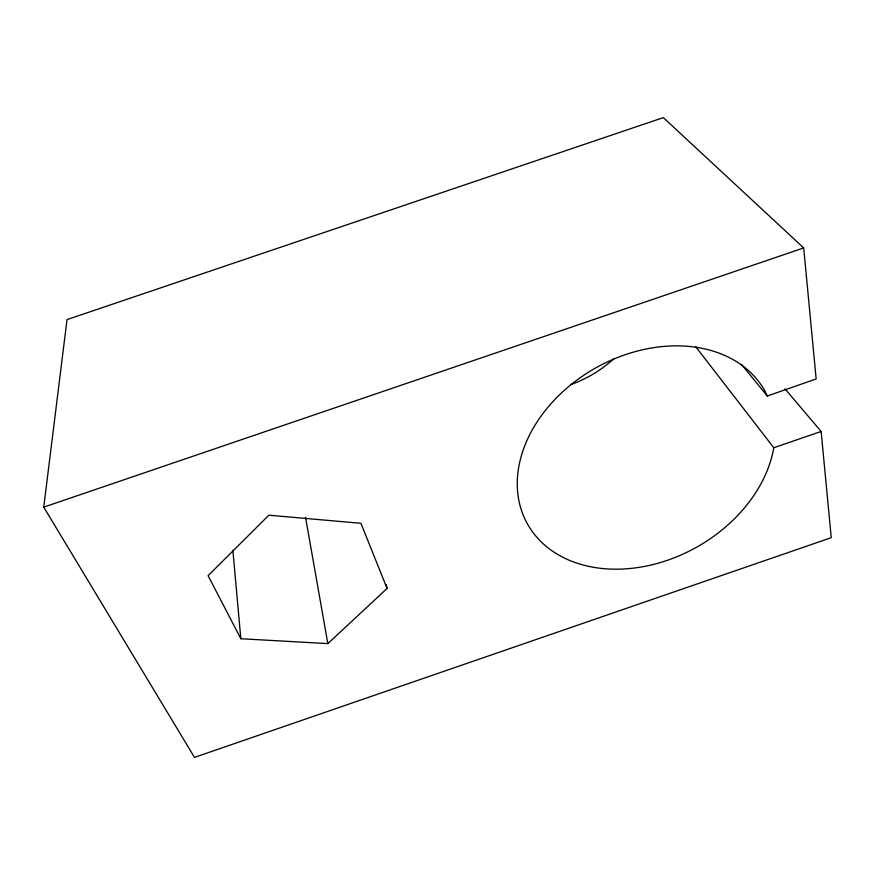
<?xml version="1.0" encoding="UTF-8"?>
<svg xmlns="http://www.w3.org/2000/svg" width="875" height="875" viewBox="0 0 875 875"><rect width="100%" height="100%" fill="white"/><g stroke="black" fill="none" stroke-linecap="round" stroke-linejoin="round"><path stroke-width="1.31" d="M784.973 388.839L821.144 431.463L831.25 537.666L194.491 757.389L43.75 507.139L67.025 319.594L663.337 117.611L803.688 247.931L816.156 378.952L767.288 396.003L741.453 364.383M387.078 588.459L360.916 523.294L268.866 515.211L208.097 575.673L240.833 638.728L327.83 643.617L387.078 588.459L386.094 584.5M767.288 396.003L764.477 390.163A136.095 102.856 -29.2 0 0 558.502 395.795A136.095 102.856 -29.2 0 0 585.998 565.742A136.095 102.856 -29.2 0 0 773.784 447.738L821.144 431.463M43.75 507.139L803.688 247.931M695.625 346.598L773.784 447.738M305.539 517.3L327.83 643.617M232.87 550.244L240.833 638.728M613.911 358.652A108.708 91.809 -32.4 0 1 571.255 384.453"/></g></svg>
